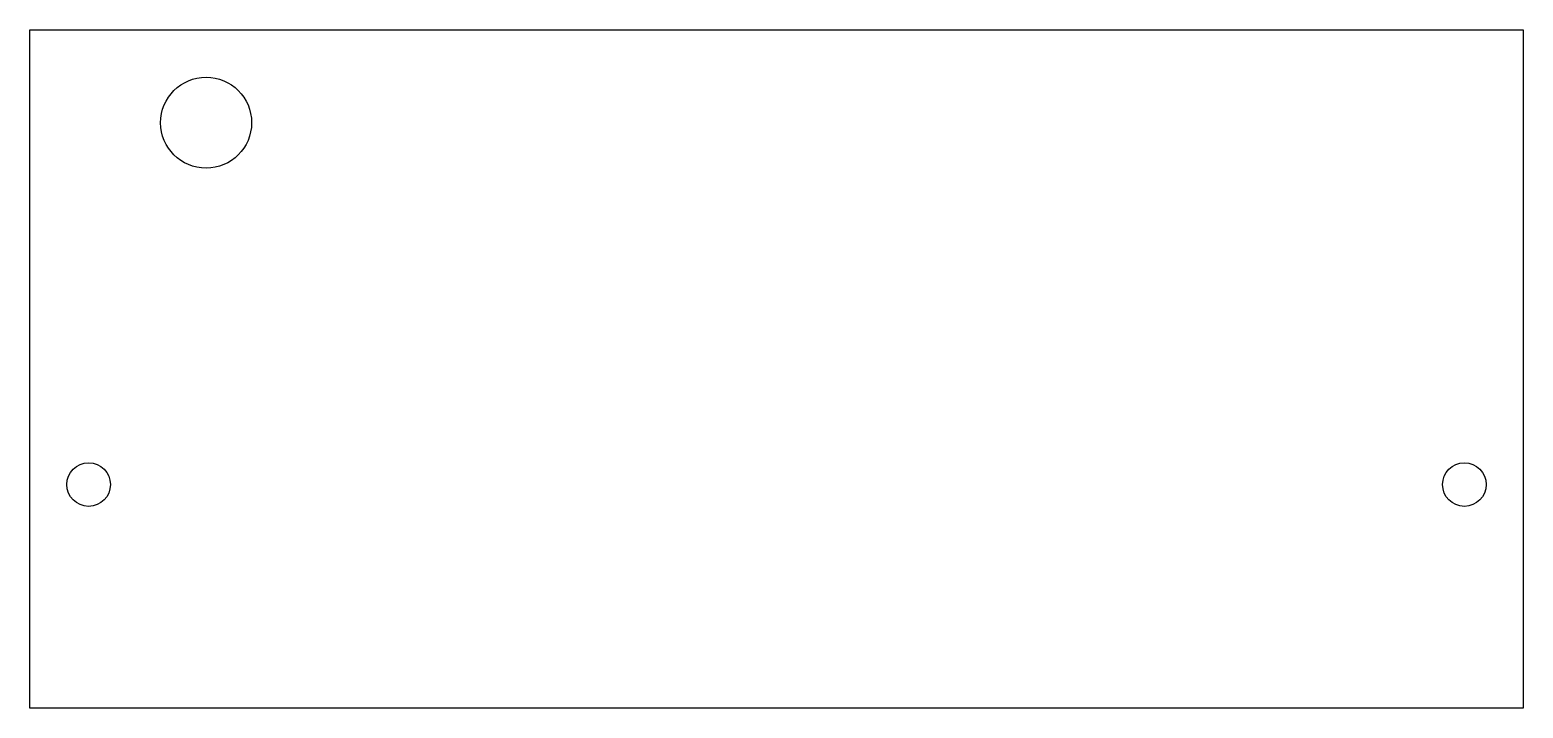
# Model space of a CAD drawing. Extents: x 0 to 394, y -179 to 0.
import ezdxf

# ---------------------------------------------------------------- set-up
doc = ezdxf.new("R2010")
doc.units = 0
doc.layers.add('Shape2DView', color=7, linetype='CONTINUOUS')

msp = doc.modelspace()

# ---------------------------------------------------------------- linework, layer by layer
at = {"layer": 'Shape2DView'}
for p, q in [((0, 0), (394, 0)), ((0, -179), (0, 0)), ((394, 0), (394, -179)), ((394, -179), (0, -179))]:
    msp.add_line(p, q, dxfattribs=at)
for centre, radius in [((46.5, -24.5), 12), ((15.5, -120), 5.75), ((378.5, -120), 5.75)]:
    msp.add_circle(centre, radius, dxfattribs=at)

doc.saveas('drawing.dxf')
